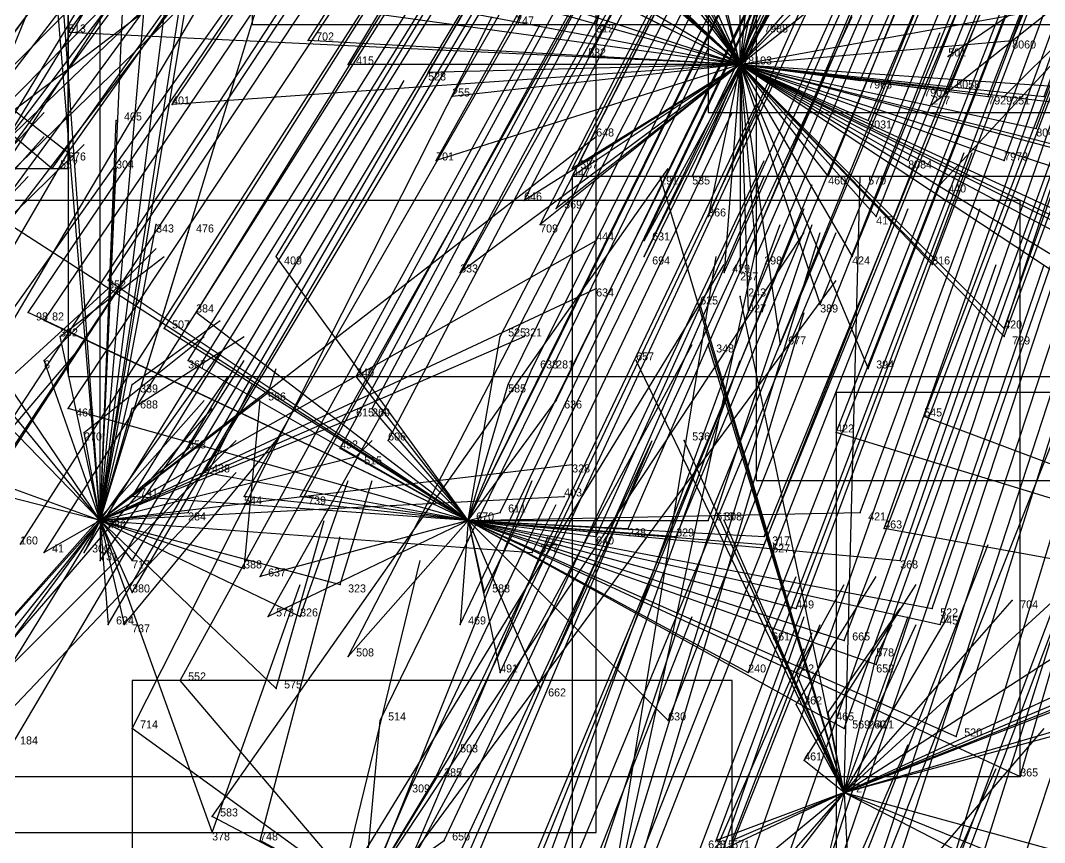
# Model space of a CAD drawing. Extents: x -0.5 to 0.59, y -0.5 to 0.59.
# Drawn here: x -0.2499 to -0.122, y -0.4313 to -0.3285 of the extents above; entities that cross this region are included whole.
import ezdxf

# ---------------------------------------------------------------- set-up
doc = ezdxf.new("R2010")
doc.units = 0
for name, color, linetype in [('Clients', 3, 'CONTINUOUS'), ('Facilities', 3, 'CONTINUOUS'), ('Facilities_lines', 3, 'CONTINUOUS'), ('Min_max_boxes', 1, 'CONTINUOUS'), ('Normals', 1, 'CONTINUOUS'), ('Source_points', 5, 'CONTINUOUS'), ('Text', 3, 'CONTINUOUS')]:
    doc.layers.add(name, color=color, linetype=linetype)

msp = doc.modelspace()

# ---------------------------------------------------------------- linework, layer by layer
at = {"layer": 'Clients', "color": 5}
for p in [(-0.244, -0.33, -1.027), (-0.188, -0.329, -1.25), (-0.178, -0.329, -1.25), (-0.157, -0.329, -0.912), (-0.214, -0.331, -0.984), (-0.126, -0.331, -0.886), (-0.209, -0.334, -0.984), (-0.179, -0.333, -0.945), (-0.134, -0.333, -1.25), (-0.199, -0.335, -0.975), (-0.145, -0.336, -0.915), (-0.137, -0.337, -0.91), (-0.134, -0.337, -0.906), (-0.231, -0.339, -1.025), (-0.196, -0.338, -0.977), (-0.136, -0.339, -1.25), (-0.129, -0.338, -0.905), (-0.127, -0.338, -1.25), (-0.122, -0.338, -0.897), (-0.238, -0.341, -1.25), (-0.144, -0.341, -0.926), (-0.123, -0.342, -0.91), (-0.178, -0.343, -1.25), (-0.244, -0.345, -1.058), (-0.198, -0.346, -0.996), (-0.139, -0.346, -0.933), (-0.127, -0.346, -0.92), (-0.246, -0.347, -1.062), (-0.238, -0.347, -1.25), (-0.181, -0.347, -0.978), (-0.181, -0.348, -0.981), (-0.17, -0.348, -1.25), (-0.166, -0.348, -0.965), (-0.149, -0.348, -0.948), (-0.145, -0.348, -1.25), (-0.135, -0.349, -1.25), (-0.187, -0.351, -0.994), (-0.183, -0.352, -0.991), (-0.164, -0.353, -0.973), (-0.143, -0.353, -0.954), (-0.233, -0.354, -1.25), (-0.185, -0.354, -1), (-0.229, -0.355, -1.25), (-0.178, -0.356, -1.25), (-0.172, -0.356, -0.987), (-0.218, -0.358, -1.048), (-0.172, -0.358, -0.993), (-0.158, -0.358, -0.978), (-0.146, -0.358, -0.968), (-0.136, -0.359, -0.96), (-0.195, -0.36, -1.024), (-0.162, -0.36, -0.986), (-0.16, -0.36, -0.986), (-0.239, -0.361, -1.083), (-0.178, -0.362, -1.25), (-0.16, -0.363, -1.25), (-0.165, -0.364, -1.25), (-0.15, -0.364, -0.985), (-0.249, -0.365, -1.105), (-0.247, -0.366, -1.103), (-0.228, -0.365, -1.075), (-0.159, -0.365, -0.995), (-0.232, -0.367, -1.085), (-0.127, -0.367, -0.97), (-0.245, -0.368, -1.25), (-0.19, -0.368, -1.034), (-0.187, -0.368, -1.25), (-0.127, -0.368, -0.973), (-0.164, -0.369, -1.25), (-0.155, -0.369, -1.001), (-0.247, -0.371, -1.25), (-0.229, -0.371, -1.091), (-0.184, -0.371, -1.036), (-0.173, -0.371, -1.25), (-0.186, -0.372, -1.039), (-0.144, -0.372, -0.996), (-0.208, -0.373, -1.068), (-0.236, -0.374, -1.25), (-0.189, -0.374, -1.048), (-0.219, -0.375, -1.25), (-0.183, -0.376, -1.046), (-0.244, -0.377, -1.123), (-0.236, -0.377, -1.25), (-0.206, -0.377, -1.075), (-0.208, -0.378, -1.25), (-0.137, -0.378, -1.004), (-0.242, -0.38, -1.25), (-0.148, -0.38, -1.019), (-0.204, -0.381, -1.081), (-0.167, -0.381, -1.25), (-0.229, -0.382, -1.25), (-0.21, -0.382, -1.09), (-0.208, -0.383, -1.25), (-0.227, -0.385, -1.116), (-0.181, -0.384, -1.25), (-0.236, -0.388, -1.134), (-0.222, -0.388, -1.119), (-0.215, -0.388, -1.11), (-0.182, -0.388, -1.25), (-0.229, -0.39, -1.25), (-0.19, -0.39, -1.084), (-0.145, -0.39, -1.04), (-0.164, -0.391, -1.06), (-0.162, -0.391, -1.25), (-0.174, -0.392, -1.073), (-0.142, -0.392, -1.042), (-0.178, -0.393, -1.079), (-0.168, -0.393, -1.068), (-0.157, -0.393, -1.058), (-0.157, -0.394, -1.061), (-0.247, -0.395, -1.163), (-0.242, -0.395, -1.157), (-0.186, -0.395, -1.25), (-0.24, -0.396, -1.25), (-0.236, -0.396, -1.153), (-0.14, -0.396, -1.051), (-0.222, -0.397, -1.25), (-0.22, -0.398, -1.136), (-0.21, -0.399, -1.25), (-0.236, -0.4, -1.161), (-0.192, -0.4, -1.109), (-0.126, -0.401, -1.25), (-0.219, -0.403, -1.146), (-0.215, -0.403, -1.25), (-0.153, -0.402, -1.076), (-0.136, -0.402, -1.062), (-0.239, -0.404, -1.173), (-0.237, -0.404, -1.25), (-0.195, -0.404, -1.121), (-0.135, -0.404, -1.065), (-0.156, -0.405, -1.25), (-0.147, -0.406, -1.078), (-0.209, -0.408, -1.145), (-0.143, -0.408, -1.25), (-0.143, -0.409, -1.084), (-0.19, -0.41, -1.13), (-0.159, -0.41, -1.099), (-0.153, -0.41, -1.25), (-0.23, -0.411, -1.177), (-0.218, -0.412, -1.25), (-0.185, -0.412, -1.13), (-0.153, -0.414, -1.25), (-0.149, -0.415, -1.25), (-0.236, -0.417, -1.197), (-0.205, -0.416, -1.159), (-0.169, -0.416, -1.123), (-0.147, -0.417, -1.105), (-0.144, -0.417, -1.25), (-0.144, -0.417, -1.25), (-0.133, -0.418, -1.096), (-0.196, -0.42, -1.159), (-0.152, -0.421, -1.25), (-0.198, -0.423, -1.167), (-0.125, -0.423, -1.102), (-0.201, -0.424, -1.174), (-0.226, -0.428, -1.209), (-0.226, -0.43, -1.25), (-0.22, -0.431, -1.25), (-0.197, -0.431, -1.184), (-0.163, -0.431, -1.153), (-0.161, -0.431, -1.25)]:
    msp.add_point(p, dxfattribs=at)
at = {"layer": 'Facilities', "color": 3}
for p in [(-0.16, -0.334, -0.925), (-0.24, -0.391, -1.25), (-0.194, -0.391, -1.09), (-0.147, -0.425, -1.25)]:
    msp.add_point(p, dxfattribs=at)
at = {"layer": 'Facilities_lines', "color": 3}
for p, q in [((-0.151, -0.229, -1.25), (-0.188, -0.329, -1.25)), ((-0.151, -0.229, -1.25), (-0.178, -0.329, -1.25)), ((-0.16, -0.334, -0.925), (-0.172, -0.285, -0.832)), ((-0.24, -0.391, -1.25), (-0.248, -0.294, -1.25)), ((-0.16, -0.334, -0.925), (-0.171, -0.295, -0.853)), ((-0.16, -0.334, -0.925), (-0.18, -0.296, -0.866)), ((-0.304, -0.298, -1.065), (-0.246, -0.347, -1.062)), ((-0.304, -0.298, -1.065), (-0.244, -0.345, -1.058)), ((-0.24, -0.391, -1.25), (-0.232, -0.298, -1.25)), ((-0.16, -0.334, -0.925), (-0.186, -0.297, -0.876)), ((-0.24, -0.391, -1.25), (-0.236, -0.3, -1.25)), ((-0.16, -0.334, -0.925), (-0.184, -0.303, -0.887)), ((-0.24, -0.391, -1.25), (-0.246, -0.307, -1.25)), ((-0.24, -0.391, -1.25), (-0.227, -0.307, -1.25)), ((-0.16, -0.334, -0.925), (-0.216, -0.306, -0.936)), ((-0.16, -0.334, -0.925), (-0.191, -0.306, -0.903)), ((-0.16, -0.334, -0.925), (-0.191, -0.307, -0.903)), ((-0.16, -0.334, -0.925), (-0.152, -0.306, -0.855)), ((-0.16, -0.334, -0.925), (-0.155, -0.308, -0.862)), ((-0.097, -0.308, -1.25), (-0.136, -0.339, -1.25)), ((-0.097, -0.308, -1.25), (-0.135, -0.349, -1.25)), ((-0.097, -0.308, -1.25), (-0.134, -0.333, -1.25)), ((-0.097, -0.308, -1.25), (-0.127, -0.338, -1.25)), ((-0.16, -0.334, -0.925), (-0.146, -0.31, -0.856)), ((-0.16, -0.334, -0.925), (-0.185, -0.311, -0.904)), ((-0.16, -0.334, -0.925), (-0.17, -0.311, -0.885)), ((-0.24, -0.391, -1.25), (-0.227, -0.313, -1.25)), ((-0.16, -0.334, -0.925), (-0.172, -0.313, -0.892)), ((-0.16, -0.334, -0.925), (-0.153, -0.314, -0.874)), ((-0.16, -0.334, -0.925), (-0.154, -0.314, -0.875)), ((-0.16, -0.334, -0.925), (-0.18, -0.315, -0.907)), ((-0.16, -0.334, -0.925), (-0.172, -0.315, -0.897)), ((-0.16, -0.334, -0.925), (-0.136, -0.315, -0.858)), ((-0.16, -0.334, -0.925), (-0.158, -0.315, -0.881)), ((-0.16, -0.334, -0.925), (-0.212, -0.317, -0.955)), ((-0.24, -0.391, -1.25), (-0.218, -0.319, -1.25)), ((-0.16, -0.334, -0.925), (-0.147, -0.319, -0.879)), ((-0.24, -0.391, -1.25), (-0.231, -0.32, -1.25)), ((-0.16, -0.334, -0.925), (-0.169, -0.321, -0.906)), ((-0.16, -0.334, -0.925), (-0.153, -0.321, -0.888)), ((-0.16, -0.334, -0.925), (-0.16, -0.321, -0.897)), ((-0.16, -0.334, -0.925), (-0.218, -0.323, -0.974)), ((-0.16, -0.334, -0.925), (-0.149, -0.323, -0.889)), ((-0.16, -0.334, -0.925), (-0.232, -0.324, -0.996)), ((-0.16, -0.334, -0.925), (-0.177, -0.324, -0.922)), ((-0.16, -0.334, -0.925), (-0.176, -0.326, -0.926)), ((-0.16, -0.334, -0.925), (-0.116, -0.326, -0.864)), ((-0.16, -0.334, -0.925), (-0.185, -0.327, -0.939)), ((-0.24, -0.391, -1.25), (-0.24, -0.328, -1.25)), ((-0.16, -0.334, -0.925), (-0.244, -0.33, -1.027)), ((-0.16, -0.334, -0.925), (-0.157, -0.329, -0.912)), ((-0.16, -0.334, -0.925), (-0.214, -0.331, -0.984)), ((-0.16, -0.334, -0.925), (-0.126, -0.331, -0.886)), ((-0.16, -0.334, -0.925), (-0.231, -0.339, -1.025)), ((-0.16, -0.334, -0.925), (-0.209, -0.334, -0.984)), ((-0.16, -0.334, -0.925), (-0.199, -0.335, -0.975)), ((-0.16, -0.334, -0.925), (-0.198, -0.346, -0.996)), ((-0.16, -0.334, -0.925), (-0.196, -0.338, -0.977)), ((-0.16, -0.334, -0.925), (-0.195, -0.36, -1.024)), ((-0.16, -0.334, -0.925), (-0.187, -0.351, -0.994)), ((-0.16, -0.334, -0.925), (-0.185, -0.354, -1)), ((-0.16, -0.334, -0.925), (-0.183, -0.352, -0.991)), ((-0.16, -0.334, -0.925), (-0.181, -0.348, -0.981)), ((-0.16, -0.334, -0.925), (-0.181, -0.347, -0.978)), ((-0.16, -0.334, -0.925), (-0.179, -0.333, -0.945)), ((-0.16, -0.334, -0.925), (-0.172, -0.356, -0.987)), ((-0.16, -0.334, -0.925), (-0.172, -0.358, -0.993)), ((-0.16, -0.334, -0.925), (-0.166, -0.348, -0.965)), ((-0.16, -0.334, -0.925), (-0.164, -0.353, -0.973)), ((-0.16, -0.334, -0.925), (-0.162, -0.36, -0.986)), ((-0.16, -0.334, -0.925), (-0.101, -0.373, -0.965)), ((-0.16, -0.334, -0.925), (-0.106, -0.367, -0.955)), ((-0.16, -0.334, -0.925), (-0.144, -0.372, -0.996)), ((-0.16, -0.334, -0.925), (-0.127, -0.367, -0.97)), ((-0.16, -0.334, -0.925), (-0.112, -0.358, -0.938)), ((-0.16, -0.334, -0.925), (-0.16, -0.36, -0.986)), ((-0.16, -0.334, -0.925), (-0.158, -0.358, -0.978)), ((-0.16, -0.334, -0.925), (-0.136, -0.359, -0.96)), ((-0.16, -0.334, -0.925), (-0.15, -0.364, -0.985)), ((-0.16, -0.334, -0.925), (-0.143, -0.353, -0.954)), ((-0.16, -0.334, -0.925), (-0.146, -0.358, -0.968)), ((-0.16, -0.334, -0.925), (-0.159, -0.365, -0.995)), ((-0.16, -0.334, -0.925), (-0.149, -0.348, -0.948)), ((-0.16, -0.334, -0.925), (-0.155, -0.369, -1.001)), ((-0.16, -0.334, -0.925), (-0.127, -0.368, -0.973)), ((-0.16, -0.334, -0.925), (-0.137, -0.337, -0.91)), ((-0.16, -0.334, -0.925), (-0.129, -0.338, -0.905)), ((-0.16, -0.334, -0.925), (-0.122, -0.338, -0.897)), ((-0.16, -0.334, -0.925), (-0.145, -0.336, -0.915)), ((-0.16, -0.334, -0.925), (-0.127, -0.346, -0.92)), ((-0.16, -0.334, -0.925), (-0.108, -0.351, -0.919)), ((-0.16, -0.334, -0.925), (-0.115, -0.346, -0.912)), ((-0.16, -0.334, -0.925), (-0.102, -0.341, -0.889)), ((-0.16, -0.334, -0.925), (-0.096, -0.368, -0.951)), ((-0.16, -0.334, -0.925), (-0.094, -0.366, -0.946)), ((-0.16, -0.334, -0.925), (-0.095, -0.364, -0.94)), ((-0.16, -0.334, -0.925), (-0.144, -0.341, -0.926)), ((-0.16, -0.334, -0.925), (-0.123, -0.342, -0.91)), ((-0.16, -0.334, -0.925), (-0.101, -0.349, -0.908)), ((-0.16, -0.334, -0.925), (-0.134, -0.337, -0.906)), ((-0.16, -0.334, -0.925), (-0.139, -0.346, -0.933)), ((-0.16, -0.334, -0.925), (-0.117, -0.337, -0.892)), ((-0.24, -0.391, -1.25), (-0.238, -0.341, -1.25)), ((-0.24, -0.391, -1.25), (-0.178, -0.343, -1.25)), ((-0.24, -0.391, -1.25), (-0.238, -0.347, -1.25)), ((-0.147, -0.425, -1.25), (-0.17, -0.348, -1.25)), ((-0.147, -0.425, -1.25), (-0.145, -0.348, -1.25)), ((-0.194, -0.391, -1.09), (-0.256, -0.351, -1.085)), ((-0.24, -0.391, -1.25), (-0.233, -0.354, -1.25)), ((-0.24, -0.391, -1.25), (-0.229, -0.355, -1.25)), ((-0.24, -0.391, -1.25), (-0.263, -0.357, -1.25)), ((-0.24, -0.391, -1.25), (-0.178, -0.356, -1.25)), ((-0.24, -0.391, -1.25), (-0.272, -0.358, -1.25)), ((-0.194, -0.391, -1.09), (-0.218, -0.358, -1.048)), ((-0.24, -0.391, -1.25), (-0.264, -0.362, -1.25)), ((-0.24, -0.391, -1.25), (-0.178, -0.362, -1.25)), ((-0.194, -0.391, -1.09), (-0.239, -0.361, -1.083)), ((-0.147, -0.425, -1.25), (-0.16, -0.363, -1.25)), ((-0.147, -0.425, -1.25), (-0.165, -0.364, -1.25)), ((-0.194, -0.391, -1.09), (-0.249, -0.365, -1.105)), ((-0.194, -0.391, -1.09), (-0.247, -0.366, -1.103)), ((-0.194, -0.391, -1.09), (-0.228, -0.365, -1.075)), ((-0.194, -0.391, -1.09), (-0.232, -0.367, -1.085)), ((-0.24, -0.391, -1.25), (-0.245, -0.368, -1.25)), ((-0.24, -0.391, -1.25), (-0.187, -0.368, -1.25)), ((-0.194, -0.391, -1.09), (-0.19, -0.368, -1.034)), ((-0.147, -0.425, -1.25), (-0.164, -0.369, -1.25)), ((-0.24, -0.391, -1.25), (-0.247, -0.371, -1.25)), ((-0.194, -0.391, -1.09), (-0.229, -0.371, -1.091)), ((-0.194, -0.391, -1.09), (-0.184, -0.371, -1.036)), ((-0.147, -0.425, -1.25), (-0.173, -0.371, -1.25)), ((-0.194, -0.391, -1.09), (-0.186, -0.372, -1.039)), ((-0.194, -0.391, -1.09), (-0.208, -0.373, -1.068)), ((-0.24, -0.391, -1.25), (-0.236, -0.374, -1.25)), ((-0.194, -0.391, -1.09), (-0.189, -0.374, -1.048)), ((-0.24, -0.391, -1.25), (-0.219, -0.375, -1.25)), ((-0.194, -0.391, -1.09), (-0.183, -0.376, -1.046)), ((-0.194, -0.391, -1.09), (-0.244, -0.377, -1.123)), ((-0.24, -0.391, -1.25), (-0.236, -0.377, -1.25)), ((-0.194, -0.391, -1.09), (-0.206, -0.377, -1.075)), ((-0.24, -0.391, -1.25), (-0.208, -0.378, -1.25)), ((-0.06, -0.407, -1.028), (-0.137, -0.378, -1.004)), ((-0.24, -0.391, -1.25), (-0.242, -0.38, -1.25)), ((-0.06, -0.407, -1.028), (-0.148, -0.38, -1.019)), ((-0.194, -0.391, -1.09), (-0.204, -0.381, -1.081)), ((-0.147, -0.425, -1.25), (-0.167, -0.381, -1.25)), ((-0.24, -0.391, -1.25), (-0.275, -0.382, -1.25)), ((-0.24, -0.391, -1.25), (-0.229, -0.382, -1.25)), ((-0.194, -0.391, -1.09), (-0.21, -0.382, -1.09)), ((-0.24, -0.391, -1.25), (-0.262, -0.383, -1.25)), ((-0.24, -0.391, -1.25), (-0.208, -0.383, -1.25)), ((-0.24, -0.391, -1.25), (-0.181, -0.384, -1.25)), ((-0.194, -0.391, -1.09), (-0.227, -0.385, -1.116)), ((-0.24, -0.391, -1.25), (-0.182, -0.388, -1.25)), ((-0.194, -0.391, -1.09), (-0.236, -0.388, -1.134)), ((-0.194, -0.391, -1.09), (-0.222, -0.388, -1.119)), ((-0.194, -0.391, -1.09), (-0.215, -0.388, -1.11)), ((-0.24, -0.391, -1.25), (-0.229, -0.39, -1.25)), ((-0.194, -0.391, -1.09), (-0.145, -0.39, -1.04)), ((-0.194, -0.391, -1.09), (-0.19, -0.39, -1.084)), ((-0.24, -0.391, -1.25), (-0.266, -0.42, -1.244)), ((-0.24, -0.391, -1.25), (-0.264, -0.421, -1.25)), ((-0.24, -0.391, -1.25), (-0.261, -0.425, -1.246)), ((-0.24, -0.391, -1.25), (-0.26, -0.418, -1.25)), ((-0.24, -0.391, -1.25), (-0.247, -0.395, -1.163)), ((-0.24, -0.391, -1.25), (-0.242, -0.395, -1.157)), ((-0.24, -0.391, -1.25), (-0.236, -0.4, -1.161)), ((-0.24, -0.391, -1.25), (-0.21, -0.399, -1.25)), ((-0.24, -0.391, -1.25), (-0.215, -0.403, -1.25)), ((-0.24, -0.391, -1.25), (-0.226, -0.43, -1.25)), ((-0.24, -0.391, -1.25), (-0.186, -0.395, -1.25)), ((-0.24, -0.391, -1.25), (-0.222, -0.397, -1.25)), ((-0.24, -0.391, -1.25), (-0.218, -0.412, -1.25)), ((-0.24, -0.391, -1.25), (-0.239, -0.404, -1.173)), ((-0.24, -0.391, -1.25), (-0.236, -0.396, -1.153)), ((-0.24, -0.391, -1.25), (-0.24, -0.396, -1.25)), ((-0.24, -0.391, -1.25), (-0.237, -0.404, -1.25)), ((-0.194, -0.391, -1.09), (-0.22, -0.398, -1.136)), ((-0.194, -0.391, -1.09), (-0.219, -0.403, -1.146)), ((-0.194, -0.391, -1.09), (-0.209, -0.408, -1.145)), ((-0.194, -0.391, -1.09), (-0.195, -0.404, -1.121)), ((-0.194, -0.391, -1.09), (-0.174, -0.392, -1.073)), ((-0.194, -0.391, -1.09), (-0.159, -0.41, -1.099)), ((-0.194, -0.391, -1.09), (-0.157, -0.393, -1.058)), ((-0.194, -0.391, -1.09), (-0.168, -0.393, -1.068)), ((-0.194, -0.391, -1.09), (-0.125, -0.423, -1.102)), ((-0.194, -0.391, -1.09), (-0.14, -0.396, -1.051)), ((-0.194, -0.391, -1.09), (-0.135, -0.404, -1.065)), ((-0.194, -0.391, -1.09), (-0.153, -0.402, -1.076)), ((-0.194, -0.391, -1.09), (-0.133, -0.418, -1.096)), ((-0.194, -0.391, -1.09), (-0.136, -0.402, -1.062)), ((-0.194, -0.391, -1.09), (-0.157, -0.394, -1.061)), ((-0.194, -0.391, -1.09), (-0.147, -0.417, -1.105)), ((-0.194, -0.391, -1.09), (-0.164, -0.391, -1.06)), ((-0.194, -0.391, -1.09), (-0.19, -0.41, -1.13)), ((-0.194, -0.391, -1.09), (-0.192, -0.4, -1.109)), ((-0.194, -0.391, -1.09), (-0.169, -0.416, -1.123)), ((-0.194, -0.391, -1.09), (-0.143, -0.409, -1.084)), ((-0.194, -0.391, -1.09), (-0.185, -0.412, -1.13)), ((-0.194, -0.391, -1.09), (-0.147, -0.406, -1.078)), ((-0.194, -0.391, -1.09), (-0.178, -0.393, -1.079)), ((-0.147, -0.425, -1.25), (-0.162, -0.391, -1.25)), ((-0.147, -0.425, -1.25), (-0.111, -0.392, -1.25)), ((-0.06, -0.407, -1.028), (-0.142, -0.392, -1.042)), ((-0.147, -0.425, -1.25), (-0.099, -0.394, -1.25)), ((-0.147, -0.425, -1.25), (-0.087, -0.401, -1.25)), ((-0.147, -0.425, -1.25), (-0.126, -0.401, -1.25)), ((-0.147, -0.425, -1.25), (-0.088, -0.402, -1.25)), ((-0.147, -0.425, -1.25), (-0.156, -0.405, -1.25)), ((-0.147, -0.425, -1.25), (-0.11, -0.408, -1.25)), ((-0.147, -0.425, -1.25), (-0.143, -0.408, -1.25)), ((-0.147, -0.425, -1.25), (-0.088, -0.409, -1.25)), ((-0.147, -0.425, -1.25), (-0.109, -0.409, -1.25)), ((-0.147, -0.425, -1.25), (-0.153, -0.41, -1.25)), ((-0.207, -0.438, -1.212), (-0.23, -0.411, -1.177)), ((-0.147, -0.425, -1.25), (-0.106, -0.413, -1.25)), ((-0.147, -0.425, -1.25), (-0.153, -0.414, -1.25)), ((-0.147, -0.425, -1.25), (-0.149, -0.415, -1.25)), ((-0.207, -0.438, -1.212), (-0.236, -0.417, -1.197)), ((-0.207, -0.438, -1.212), (-0.205, -0.416, -1.159)), ((-0.147, -0.425, -1.25), (-0.144, -0.417, -1.25)), ((-0.147, -0.425, -1.25), (-0.144, -0.417, -1.25)), ((-0.207, -0.438, -1.212), (-0.196, -0.42, -1.159)), ((-0.147, -0.425, -1.25), (-0.152, -0.421, -1.25)), ((-0.207, -0.438, -1.212), (-0.198, -0.423, -1.167)), ((-0.207, -0.438, -1.212), (-0.201, -0.424, -1.174)), ((-0.147, -0.425, -1.25), (-0.181, -0.441, -1.25)), ((-0.147, -0.425, -1.25), (-0.177, -0.464, -1.25)), ((-0.147, -0.425, -1.25), (-0.168, -0.449, -1.25)), ((-0.147, -0.425, -1.25), (-0.164, -0.439, -1.25)), ((-0.147, -0.425, -1.25), (-0.163, -0.431, -1.153)), ((-0.147, -0.425, -1.25), (-0.161, -0.431, -1.25)), ((-0.147, -0.425, -1.25), (-0.15, -0.437, -1.155)), ((-0.147, -0.425, -1.25), (-0.114, -0.442, -1.25)), ((-0.147, -0.425, -1.25), (-0.146, -0.445, -1.25)), ((-0.147, -0.425, -1.25), (-0.107, -0.436, -1.25)), ((-0.147, -0.425, -1.25), (-0.115, -0.438, -1.25)), ((-0.207, -0.438, -1.212), (-0.226, -0.428, -1.209)), ((-0.207, -0.438, -1.212), (-0.22, -0.431, -1.25)), ((-0.207, -0.438, -1.212), (-0.197, -0.431, -1.184))]:
    msp.add_line(p, q, dxfattribs=at)
at = {"layer": 'Min_max_boxes', "color": 1}
for p, q in [((-0.221, -0.151, -1.25), (-0.221, -0.329, -1.25)), ((-0.221, -0.151, -1.25), (-0.221, -0.329, -1.25)), ((-0.158, -0.249, -1.25), (-0.158, -0.386, -1.25)), ((-0.158, -0.249, -1.25), (-0.158, -0.386, -1.25)), ((-0.244, -0.347, -1.131), (-0.244, -0.26, -1.131)), ((-0.244, -0.347, -1.022), (-0.244, -0.26, -1.022)), ((-0.164, -0.267, -0.864), (-0.164, -0.34, -0.864)), ((-0.164, -0.267, -0.727), (-0.164, -0.34, -0.727)), ((-0.244, -0.285, -1.027), (-0.244, -0.373, -1.027)), ((-0.244, -0.285, -0.832), (-0.244, -0.373, -0.832)), ((-0.178, -0.43, -1.25), (-0.178, -0.294, -1.25)), ((-0.178, -0.43, -1.153), (-0.178, -0.294, -1.153)), ((-0.221, -0.329, -1.25), (-0.035, -0.329, -1.25)), ((-0.221, -0.329, -1.25), (-0.035, -0.329, -1.25)), ((-0.221, -0.329, -1.25), (-0.221, -0.329, -1.25)), ((-0.164, -0.34, -0.864), (0.02, -0.34, -0.864)), ((-0.164, -0.34, -0.727), (0.02, -0.34, -0.727)), ((-0.164, -0.34, -0.864), (-0.164, -0.34, -0.727)), ((-0.339, -0.347, -1.131), (-0.244, -0.347, -1.131)), ((-0.339, -0.347, -1.022), (-0.244, -0.347, -1.022)), ((-0.244, -0.347, -1.131), (-0.244, -0.347, -1.022)), ((-0.087, -0.348, -1.25), (-0.181, -0.348, -1.25)), ((-0.181, -0.348, -1.25), (-0.181, -0.464, -1.25)), ((-0.087, -0.348, -1.153), (-0.181, -0.348, -1.153)), ((-0.181, -0.348, -1.153), (-0.181, -0.464, -1.153)), ((-0.181, -0.348, -1.25), (-0.181, -0.348, -1.153)), ((-0.125, -0.351, -1.146), (-0.256, -0.351, -1.146)), ((-0.125, -0.351, -1.034), (-0.256, -0.351, -1.034)), ((-0.125, -0.423, -1.146), (-0.125, -0.351, -1.146)), ((-0.125, -0.423, -1.034), (-0.125, -0.351, -1.034)), ((-0.125, -0.351, -1.146), (-0.125, -0.351, -1.034)), ((-0.244, -0.373, -1.027), (-0.094, -0.373, -1.027)), ((-0.244, -0.373, -0.832), (-0.094, -0.373, -0.832)), ((-0.244, -0.373, -1.027), (-0.244, -0.373, -0.832)), ((-0.003, -0.375, -1.118), (-0.148, -0.375, -1.118)), ((-0.148, -0.375, -1.118), (-0.148, -0.441, -1.118)), ((-0.003, -0.375, -0.954), (-0.148, -0.375, -0.954)), ((-0.148, -0.375, -0.954), (-0.148, -0.441, -0.954)), ((-0.148, -0.375, -1.118), (-0.148, -0.375, -0.954)), ((-0.158, -0.386, -1.25), (-0.045, -0.386, -1.25)), ((-0.158, -0.386, -1.25), (-0.045, -0.386, -1.25)), ((-0.158, -0.386, -1.25), (-0.158, -0.386, -1.25)), ((-0.161, -0.411, -1.25), (-0.236, -0.411, -1.25)), ((-0.236, -0.411, -1.25), (-0.236, -0.457, -1.25)), ((-0.161, -0.411, -1.156), (-0.236, -0.411, -1.156)), ((-0.236, -0.411, -1.156), (-0.236, -0.457, -1.156)), ((-0.236, -0.411, -1.25), (-0.236, -0.411, -1.156)), ((-0.161, -0.457, -1.25), (-0.161, -0.411, -1.25)), ((-0.161, -0.457, -1.156), (-0.161, -0.411, -1.156)), ((-0.161, -0.411, -1.25), (-0.161, -0.411, -1.156)), ((-0.256, -0.423, -1.146), (-0.125, -0.423, -1.146)), ((-0.256, -0.423, -1.034), (-0.125, -0.423, -1.034)), ((-0.125, -0.423, -1.146), (-0.125, -0.423, -1.034)), ((-0.275, -0.43, -1.25), (-0.178, -0.43, -1.25)), ((-0.275, -0.43, -1.153), (-0.178, -0.43, -1.153)), ((-0.178, -0.43, -1.25), (-0.178, -0.43, -1.153))]:
    msp.add_line(p, q, dxfattribs=at)
at = {"layer": 'Normals', "color": 1}
for p, q in [((-0.157, -0.329, -0.912), (-0.117, -0.245, -0.949)), ((-0.126, -0.331, -0.886), (-0.091, -0.245, -0.924)), ((-0.16, -0.334, -0.925), (-0.12, -0.25, -0.962)), ((-0.122, -0.338, -0.897), (-0.09, -0.25, -0.934)), ((-0.214, -0.331, -0.984), (-0.164, -0.252, -1.022)), ((-0.179, -0.333, -0.945), (-0.135, -0.251, -0.982)), ((-0.145, -0.336, -0.915), (-0.108, -0.251, -0.952)), ((-0.137, -0.337, -0.91), (-0.101, -0.252, -0.947)), ((-0.134, -0.337, -0.906), (-0.097, -0.251, -0.943)), ((-0.129, -0.338, -0.905), (-0.095, -0.251, -0.941)), ((-0.209, -0.334, -0.984), (-0.161, -0.254, -1.022)), ((-0.244, -0.33, -1.027), (-0.189, -0.255, -1.064)), ((-0.123, -0.342, -0.91), (-0.091, -0.255, -0.947)), ((-0.199, -0.335, -0.975), (-0.152, -0.256, -1.013)), ((-0.144, -0.341, -0.926), (-0.108, -0.256, -0.963)), ((-0.196, -0.338, -0.977), (-0.15, -0.258, -1.014)), ((-0.127, -0.346, -0.92), (-0.095, -0.259, -0.958)), ((-0.139, -0.346, -0.933), (-0.104, -0.26, -0.97)), ((-0.231, -0.339, -1.025), (-0.179, -0.262, -1.063)), ((-0.149, -0.348, -0.948), (-0.114, -0.262, -0.985)), ((-0.181, -0.347, -0.978), (-0.138, -0.264, -1.015)), ((-0.166, -0.348, -0.965), (-0.127, -0.264, -1.002)), ((-0.198, -0.346, -0.996), (-0.153, -0.265, -1.033)), ((-0.181, -0.348, -0.981), (-0.139, -0.265, -1.018)), ((-0.143, -0.353, -0.954), (-0.109, -0.267, -0.991)), ((-0.164, -0.353, -0.973), (-0.126, -0.268, -1.009)), ((-0.244, -0.345, -1.058), (-0.191, -0.27, -1.096)), ((-0.187, -0.351, -0.994), (-0.144, -0.269, -1.032)), ((-0.183, -0.352, -0.991), (-0.141, -0.269, -1.028)), ((-0.246, -0.347, -1.062), (-0.192, -0.271, -1.1)), ((-0.185, -0.354, -1), (-0.143, -0.272, -1.037)), ((-0.172, -0.356, -0.987), (-0.132, -0.272, -1.025)), ((-0.146, -0.358, -0.968), (-0.111, -0.272, -1.005)), ((-0.136, -0.359, -0.96), (-0.103, -0.272, -0.997)), ((-0.158, -0.358, -0.978), (-0.121, -0.273, -1.015)), ((-0.172, -0.358, -0.993), (-0.132, -0.275, -1.031)), ((-0.162, -0.36, -0.986), (-0.124, -0.275, -1.023)), ((-0.16, -0.36, -0.986), (-0.124, -0.275, -1.023)), ((-0.256, -0.351, -1.085), (-0.201, -0.276, -1.123)), ((-0.218, -0.358, -1.048), (-0.17, -0.279, -1.085)), ((-0.195, -0.36, -1.024), (-0.151, -0.278, -1.061)), ((-0.159, -0.365, -0.995), (-0.123, -0.279, -1.032)), ((-0.15, -0.364, -0.985), (-0.115, -0.278, -1.022)), ((-0.127, -0.367, -0.97), (-0.096, -0.279, -1.007)), ((-0.127, -0.368, -0.973), (-0.095, -0.281, -1.01)), ((-0.239, -0.361, -1.083), (-0.188, -0.284, -1.12)), ((-0.155, -0.369, -1.001), (-0.119, -0.283, -1.038)), ((-0.19, -0.368, -1.034), (-0.147, -0.285, -1.071)), ((-0.144, -0.372, -0.996), (-0.11, -0.285, -1.033)), ((-0.273, -0.36, -1.13), (-0.218, -0.286, -1.167)), ((-0.228, -0.365, -1.075), (-0.179, -0.286, -1.113)), ((-0.249, -0.365, -1.105), (-0.197, -0.288, -1.142)), ((-0.247, -0.366, -1.103), (-0.195, -0.289, -1.141)), ((-0.232, -0.367, -1.085), (-0.182, -0.288, -1.122)), ((-0.186, -0.372, -1.039), (-0.144, -0.288, -1.075)), ((-0.184, -0.371, -1.036), (-0.143, -0.288, -1.073)), ((-0.189, -0.374, -1.048), (-0.148, -0.291, -1.085)), ((-0.137, -0.378, -1.004), (-0.104, -0.291, -1.042)), ((-0.278, -0.366, -1.15), (-0.222, -0.292, -1.187)), ((-0.229, -0.371, -1.091), (-0.18, -0.293, -1.129)), ((-0.208, -0.373, -1.068), (-0.164, -0.292, -1.106)), ((-0.183, -0.376, -1.046), (-0.142, -0.292, -1.082)), ((-0.148, -0.38, -1.019), (-0.114, -0.293, -1.056)), ((-0.206, -0.377, -1.075), (-0.163, -0.296, -1.112)), ((-0.204, -0.381, -1.081), (-0.161, -0.299, -1.118)), ((-0.281, -0.374, -1.168), (-0.224, -0.3, -1.206)), ((-0.259, -0.376, -1.141), (-0.205, -0.3, -1.178)), ((-0.244, -0.377, -1.123), (-0.193, -0.3, -1.16)), ((-0.21, -0.382, -1.09), (-0.166, -0.3, -1.127)), ((-0.271, -0.377, -1.16), (-0.216, -0.302, -1.197)), ((-0.277, -0.377, -1.169), (-0.221, -0.303, -1.207)), ((-0.145, -0.39, -1.04), (-0.113, -0.303, -1.077)), ((-0.142, -0.392, -1.042), (-0.111, -0.304, -1.079)), ((-0.227, -0.385, -1.116), (-0.179, -0.305, -1.153)), ((-0.164, -0.391, -1.06), (-0.129, -0.305, -1.097)), ((-0.19, -0.39, -1.084), (-0.149, -0.307, -1.121)), ((-0.174, -0.392, -1.073), (-0.137, -0.307, -1.11)), ((-0.168, -0.393, -1.068), (-0.132, -0.307, -1.105)), ((-0.157, -0.393, -1.058), (-0.122, -0.307, -1.095)), ((-0.279, -0.4, -1.218), (-0.241, -0.308, -1.203)), ((-0.222, -0.388, -1.119), (-0.176, -0.308, -1.156)), ((-0.215, -0.388, -1.11), (-0.17, -0.308, -1.147)), ((-0.194, -0.391, -1.09), (-0.153, -0.308, -1.128)), ((-0.157, -0.394, -1.061), (-0.122, -0.308, -1.098)), ((-0.236, -0.388, -1.134), (-0.187, -0.309, -1.171)), ((-0.178, -0.393, -1.079), (-0.14, -0.309, -1.116)), ((-0.14, -0.396, -1.051), (-0.11, -0.309, -1.088)), ((-0.299, -0.383, -1.214), (-0.229, -0.312, -1.216)), ((-0.268, -0.395, -1.193), (-0.219, -0.312, -1.219)), ((-0.258, -0.389, -1.166), (-0.207, -0.311, -1.204)), ((-0.255, -0.388, -1.162), (-0.204, -0.311, -1.199)), ((-0.284, -0.396, -1.218), (-0.23, -0.313, -1.206)), ((-0.297, -0.385, -1.215), (-0.227, -0.314, -1.221)), ((-0.28, -0.391, -1.202), (-0.221, -0.314, -1.226)), ((-0.295, -0.385, -1.214), (-0.223, -0.316, -1.22)), ((-0.286, -0.398, -1.224), (-0.236, -0.316, -1.196)), ((-0.285, -0.398, -1.223), (-0.235, -0.316, -1.195)), ((-0.25, -0.394, -1.166), (-0.2, -0.316, -1.203)), ((-0.247, -0.395, -1.163), (-0.197, -0.316, -1.2)), ((-0.242, -0.395, -1.157), (-0.193, -0.316, -1.194)), ((-0.236, -0.396, -1.153), (-0.188, -0.316, -1.189)), ((-0.22, -0.398, -1.136), (-0.175, -0.316, -1.173)), ((-0.192, -0.4, -1.109), (-0.151, -0.316, -1.145)), ((-0.153, -0.402, -1.076), (-0.12, -0.315, -1.113)), ((-0.136, -0.402, -1.062), (-0.106, -0.315, -1.099)), ((-0.135, -0.404, -1.065), (-0.106, -0.316, -1.102)), ((-0.147, -0.406, -1.078), (-0.114, -0.319, -1.115)), ((-0.236, -0.4, -1.161), (-0.189, -0.32, -1.198)), ((-0.219, -0.403, -1.146), (-0.173, -0.321, -1.182)), ((-0.195, -0.404, -1.121), (-0.155, -0.32, -1.158)), ((-0.143, -0.409, -1.084), (-0.112, -0.322, -1.121)), ((-0.239, -0.404, -1.173), (-0.192, -0.323, -1.209)), ((-0.159, -0.41, -1.099), (-0.125, -0.323, -1.136)), ((-0.295, -0.39, -1.223), (-0.227, -0.324, -1.19)), ((-0.209, -0.408, -1.145), (-0.166, -0.325, -1.182)), ((-0.19, -0.41, -1.13), (-0.151, -0.326, -1.167)), ((-0.308, -0.383, -1.229), (-0.234, -0.327, -1.192)), ((-0.236, -0.417, -1.197), (-0.191, -0.328, -1.212)), ((-0.185, -0.412, -1.13), (-0.146, -0.328, -1.167)), ((-0.23, -0.411, -1.177), (-0.185, -0.329, -1.213)), ((-0.188, -0.329, -1.25), (-0.188, -0.329, -1.15)), ((-0.178, -0.329, -1.25), (-0.178, -0.329, -1.15)), ((-0.169, -0.416, -1.123), (-0.135, -0.33, -1.16)), ((-0.147, -0.417, -1.105), (-0.115, -0.329, -1.142)), ((-0.133, -0.418, -1.096), (-0.105, -0.329, -1.133)), ((-0.205, -0.416, -1.159), (-0.164, -0.332, -1.196)), ((-0.134, -0.333, -1.25), (-0.134, -0.333, -1.15)), ((-0.125, -0.423, -1.102), (-0.099, -0.333, -1.139)), ((-0.251, -0.419, -1.22), (-0.202, -0.336, -1.193)), ((-0.196, -0.42, -1.159), (-0.156, -0.336, -1.196)), ((-0.198, -0.423, -1.167), (-0.158, -0.339, -1.205)), ((-0.136, -0.339, -1.25), (-0.136, -0.339, -1.15)), ((-0.127, -0.338, -1.25), (-0.127, -0.338, -1.15)), ((-0.263, -0.357, -1.25), (-0.247, -0.34, -1.153)), ((-0.201, -0.424, -1.174), (-0.161, -0.34, -1.211)), ((-0.238, -0.341, -1.25), (-0.238, -0.341, -1.15)), ((-0.296, -0.397, -1.238), (-0.242, -0.344, -1.172)), ((-0.264, -0.362, -1.25), (-0.247, -0.343, -1.153)), ((-0.178, -0.343, -1.25), (-0.178, -0.343, -1.15)), ((-0.14, -0.433, -1.137), (-0.111, -0.344, -1.174)), ((-0.28, -0.407, -1.235), (-0.244, -0.345, -1.165)), ((-0.165, -0.432, -1.156), (-0.132, -0.345, -1.193)), ((-0.163, -0.431, -1.153), (-0.131, -0.345, -1.191)), ((-0.197, -0.431, -1.184), (-0.157, -0.346, -1.218)), ((-0.172, -0.432, -1.162), (-0.138, -0.346, -1.2)), ((-0.296, -0.398, -1.241), (-0.249, -0.348, -1.169)), ((-0.238, -0.347, -1.25), (-0.238, -0.347, -1.15)), ((-0.226, -0.428, -1.209), (-0.169, -0.347, -1.226)), ((-0.195, -0.435, -1.193), (-0.157, -0.348, -1.221)), ((-0.17, -0.348, -1.25), (-0.17, -0.348, -1.15)), ((-0.145, -0.348, -1.25), (-0.145, -0.348, -1.15)), ((-0.143, -0.435, -1.145), (-0.114, -0.347, -1.182)), ((-0.187, -0.438, -1.191), (-0.151, -0.349, -1.218)), ((-0.15, -0.437, -1.155), (-0.121, -0.349, -1.193)), ((-0.135, -0.349, -1.25), (-0.135, -0.349, -1.15)), ((-0.189, -0.441, -1.2), (-0.152, -0.352, -1.227)), ((-0.174, -0.441, -1.186), (-0.139, -0.352, -1.215)), ((-0.161, -0.44, -1.171), (-0.13, -0.352, -1.208)), ((-0.233, -0.354, -1.25), (-0.233, -0.354, -1.15)), ((-0.189, -0.447, -1.214), (-0.155, -0.354, -1.228)), ((-0.182, -0.447, -1.206), (-0.151, -0.354, -1.229)), ((-0.229, -0.355, -1.25), (-0.229, -0.355, -1.15)), ((-0.207, -0.438, -1.212), (-0.152, -0.355, -1.224)), ((-0.185, -0.444, -1.204), (-0.148, -0.355, -1.23)), ((-0.179, -0.449, -1.208), (-0.15, -0.355, -1.227)), ((-0.247, -0.371, -1.25), (-0.233, -0.357, -1.152)), ((-0.179, -0.454, -1.222), (-0.158, -0.357, -1.221)), ((-0.178, -0.356, -1.25), (-0.178, -0.356, -1.15)), ((-0.245, -0.368, -1.25), (-0.232, -0.358, -1.151)), ((-0.179, -0.456, -1.225), (-0.163, -0.358, -1.209)), ((-0.214, -0.444, -1.233), (-0.162, -0.359, -1.227)), ((-0.16, -0.45, -1.195), (-0.128, -0.359, -1.218)), ((-0.152, -0.447, -1.18), (-0.122, -0.359, -1.217)), ((-0.271, -0.413, -1.235), (-0.237, -0.361, -1.157)), ((-0.262, -0.383, -1.25), (-0.239, -0.362, -1.155)), ((-0.207, -0.441, -1.218), (-0.148, -0.361, -1.227)), ((-0.178, -0.362, -1.25), (-0.178, -0.362, -1.15)), ((-0.16, -0.363, -1.25), (-0.16, -0.363, -1.15)), ((-0.139, -0.452, -1.182), (-0.112, -0.363, -1.218)), ((-0.165, -0.364, -1.25), (-0.165, -0.364, -1.15)), ((-0.136, -0.453, -1.182), (-0.108, -0.364, -1.219)), ((-0.236, -0.374, -1.25), (-0.225, -0.366, -1.151)), ((-0.18, -0.459, -1.232), (-0.152, -0.365, -1.21)), ((-0.151, -0.457, -1.204), (-0.115, -0.366, -1.225)), ((-0.242, -0.38, -1.25), (-0.227, -0.368, -1.152)), ((-0.236, -0.377, -1.25), (-0.222, -0.368, -1.151)), ((-0.187, -0.368, -1.25), (-0.187, -0.368, -1.15)), ((-0.211, -0.452, -1.247), (-0.166, -0.369, -1.215)), ((-0.164, -0.369, -1.25), (-0.164, -0.369, -1.15)), ((-0.277, -0.41, -1.25), (-0.243, -0.37, -1.165)), ((-0.24, -0.391, -1.25), (-0.225, -0.37, -1.153)), ((-0.229, -0.382, -1.25), (-0.222, -0.371, -1.151)), ((-0.191, -0.457, -1.239), (-0.16, -0.371, -1.199)), ((-0.173, -0.371, -1.25), (-0.173, -0.371, -1.15)), ((-0.219, -0.375, -1.25), (-0.218, -0.372, -1.15)), ((-0.24, -0.396, -1.25), (-0.224, -0.373, -1.154)), ((-0.145, -0.466, -1.221), (-0.11, -0.373, -1.224)), ((-0.229, -0.39, -1.25), (-0.221, -0.374, -1.152)), ((-0.136, -0.468, -1.22), (-0.105, -0.374, -1.227)), ((-0.266, -0.42, -1.244), (-0.227, -0.376, -1.163)), ((-0.222, -0.397, -1.25), (-0.22, -0.376, -1.152)), ((-0.264, -0.421, -1.25), (-0.226, -0.377, -1.169)), ((-0.208, -0.378, -1.25), (-0.208, -0.378, -1.15)), ((-0.146, -0.471, -1.232), (-0.111, -0.378, -1.222)), ((-0.26, -0.418, -1.25), (-0.223, -0.381, -1.165)), ((-0.237, -0.404, -1.25), (-0.218, -0.381, -1.154)), ((-0.208, -0.383, -1.25), (-0.206, -0.381, -1.15)), ((-0.206, -0.456, -1.25), (-0.171, -0.381, -1.193)), ((-0.203, -0.457, -1.25), (-0.171, -0.381, -1.192)), ((-0.167, -0.381, -1.25), (-0.167, -0.381, -1.15)), ((-0.261, -0.425, -1.246), (-0.223, -0.385, -1.162)), ((-0.181, -0.384, -1.25), (-0.181, -0.384, -1.15)), ((-0.215, -0.403, -1.25), (-0.209, -0.386, -1.152)), ((-0.21, -0.399, -1.25), (-0.206, -0.386, -1.151)), ((-0.21, -0.446, -1.25), (-0.186, -0.386, -1.174)), ((-0.186, -0.395, -1.25), (-0.183, -0.389, -1.15)), ((-0.182, -0.388, -1.25), (-0.182, -0.388, -1.15)), ((-0.218, -0.412, -1.25), (-0.212, -0.391, -1.152)), ((-0.162, -0.391, -1.25), (-0.162, -0.391, -1.15)), ((-0.22, -0.431, -1.25), (-0.21, -0.393, -1.158)), ((-0.201, -0.433, -1.25), (-0.184, -0.393, -1.16)), ((-0.159, -0.47, -1.239), (-0.129, -0.394, -1.181)), ((-0.21, -0.437, -1.25), (-0.2, -0.396, -1.159)), ((-0.156, -0.405, -1.25), (-0.153, -0.398, -1.15)), ((-0.153, -0.414, -1.25), (-0.143, -0.398, -1.152)), ((-0.226, -0.43, -1.25), (-0.215, -0.399, -1.156)), ((-0.153, -0.41, -1.25), (-0.147, -0.399, -1.151)), ((-0.152, -0.421, -1.25), (-0.138, -0.399, -1.154)), ((-0.126, -0.401, -1.25), (-0.126, -0.401, -1.15)), ((-0.181, -0.441, -1.25), (-0.166, -0.403, -1.159)), ((-0.168, -0.449, -1.25), (-0.152, -0.403, -1.162)), ((-0.149, -0.415, -1.25), (-0.14, -0.402, -1.151)), ((-0.147, -0.425, -1.25), (-0.134, -0.403, -1.153)), ((-0.144, -0.417, -1.25), (-0.139, -0.403, -1.151)), ((-0.164, -0.439, -1.25), (-0.15, -0.404, -1.157)), ((-0.144, -0.417, -1.25), (-0.138, -0.404, -1.151)), ((-0.143, -0.408, -1.25), (-0.141, -0.404, -1.15)), ((-0.161, -0.431, -1.25), (-0.151, -0.405, -1.154)), ((-0.177, -0.464, -1.25), (-0.152, -0.407, -1.171)), ((-0.146, -0.445, -1.25), (-0.122, -0.417, -1.157)), ((-0.162, -0.472, -1.246), (-0.139, -0.419, -1.165)), ((-0.149, -0.469, -1.25), (-0.128, -0.422, -1.164))]:
    msp.add_line(p, q, dxfattribs=at)
at = {"layer": 'Source_points', "color": 5}
for p in [(-0.244, -0.33, -1.027), (-0.188, -0.329, -1.25), (-0.178, -0.329, -1.25), (-0.157, -0.329, -0.912), (-0.214, -0.331, -0.984), (-0.126, -0.331, -0.886), (-0.209, -0.334, -0.984), (-0.179, -0.333, -0.945), (-0.16, -0.334, -0.925), (-0.134, -0.333, -1.25), (-0.199, -0.335, -0.975), (-0.145, -0.336, -0.915), (-0.137, -0.337, -0.91), (-0.134, -0.337, -0.906), (-0.231, -0.339, -1.025), (-0.196, -0.338, -0.977), (-0.136, -0.339, -1.25), (-0.129, -0.338, -0.905), (-0.127, -0.338, -1.25), (-0.122, -0.338, -0.897), (-0.238, -0.341, -1.25), (-0.144, -0.341, -0.926), (-0.123, -0.342, -0.91), (-0.178, -0.343, -1.25), (-0.244, -0.345, -1.058), (-0.198, -0.346, -0.996), (-0.139, -0.346, -0.933), (-0.127, -0.346, -0.92), (-0.246, -0.347, -1.062), (-0.238, -0.347, -1.25), (-0.181, -0.347, -0.978), (-0.181, -0.348, -0.981), (-0.17, -0.348, -1.25), (-0.166, -0.348, -0.965), (-0.149, -0.348, -0.948), (-0.145, -0.348, -1.25), (-0.135, -0.349, -1.25), (-0.187, -0.351, -0.994), (-0.183, -0.352, -0.991), (-0.164, -0.353, -0.973), (-0.143, -0.353, -0.954), (-0.233, -0.354, -1.25), (-0.185, -0.354, -1), (-0.229, -0.355, -1.25), (-0.178, -0.356, -1.25), (-0.172, -0.356, -0.987), (-0.218, -0.358, -1.048), (-0.172, -0.358, -0.993), (-0.158, -0.358, -0.978), (-0.146, -0.358, -0.968), (-0.136, -0.359, -0.96), (-0.195, -0.36, -1.024), (-0.162, -0.36, -0.986), (-0.16, -0.36, -0.986), (-0.239, -0.361, -1.083), (-0.178, -0.362, -1.25), (-0.16, -0.363, -1.25), (-0.165, -0.364, -1.25), (-0.15, -0.364, -0.985), (-0.249, -0.365, -1.105), (-0.247, -0.366, -1.103), (-0.228, -0.365, -1.075), (-0.159, -0.365, -0.995), (-0.232, -0.367, -1.085), (-0.127, -0.367, -0.97), (-0.245, -0.368, -1.25), (-0.19, -0.368, -1.034), (-0.187, -0.368, -1.25), (-0.127, -0.368, -0.973), (-0.164, -0.369, -1.25), (-0.155, -0.369, -1.001), (-0.247, -0.371, -1.25), (-0.229, -0.371, -1.091), (-0.184, -0.371, -1.036), (-0.173, -0.371, -1.25), (-0.186, -0.372, -1.039), (-0.144, -0.372, -0.996), (-0.208, -0.373, -1.068), (-0.236, -0.374, -1.25), (-0.189, -0.374, -1.048), (-0.219, -0.375, -1.25), (-0.183, -0.376, -1.046), (-0.244, -0.377, -1.123), (-0.236, -0.377, -1.25), (-0.206, -0.377, -1.075), (-0.208, -0.378, -1.25), (-0.137, -0.378, -1.004), (-0.242, -0.38, -1.25), (-0.148, -0.38, -1.019), (-0.204, -0.381, -1.081), (-0.167, -0.381, -1.25), (-0.229, -0.382, -1.25), (-0.21, -0.382, -1.09), (-0.208, -0.383, -1.25), (-0.227, -0.385, -1.116), (-0.181, -0.384, -1.25), (-0.236, -0.388, -1.134), (-0.222, -0.388, -1.119), (-0.215, -0.388, -1.11), (-0.182, -0.388, -1.25), (-0.229, -0.39, -1.25), (-0.19, -0.39, -1.084), (-0.145, -0.39, -1.04), (-0.24, -0.391, -1.25), (-0.194, -0.391, -1.09), (-0.164, -0.391, -1.06), (-0.162, -0.391, -1.25), (-0.174, -0.392, -1.073), (-0.142, -0.392, -1.042), (-0.178, -0.393, -1.079), (-0.168, -0.393, -1.068), (-0.157, -0.393, -1.058), (-0.157, -0.394, -1.061), (-0.247, -0.395, -1.163), (-0.242, -0.395, -1.157), (-0.186, -0.395, -1.25), (-0.24, -0.396, -1.25), (-0.236, -0.396, -1.153), (-0.14, -0.396, -1.051), (-0.222, -0.397, -1.25), (-0.22, -0.398, -1.136), (-0.21, -0.399, -1.25), (-0.236, -0.4, -1.161), (-0.192, -0.4, -1.109), (-0.126, -0.401, -1.25), (-0.219, -0.403, -1.146), (-0.215, -0.403, -1.25), (-0.153, -0.402, -1.076), (-0.136, -0.402, -1.062), (-0.239, -0.404, -1.173), (-0.237, -0.404, -1.25), (-0.195, -0.404, -1.121), (-0.135, -0.404, -1.065), (-0.156, -0.405, -1.25), (-0.147, -0.406, -1.078), (-0.209, -0.408, -1.145), (-0.143, -0.408, -1.25), (-0.143, -0.409, -1.084), (-0.19, -0.41, -1.13), (-0.159, -0.41, -1.099), (-0.153, -0.41, -1.25), (-0.23, -0.411, -1.177), (-0.218, -0.412, -1.25), (-0.185, -0.412, -1.13), (-0.153, -0.414, -1.25), (-0.149, -0.415, -1.25), (-0.236, -0.417, -1.197), (-0.205, -0.416, -1.159), (-0.169, -0.416, -1.123), (-0.147, -0.417, -1.105), (-0.144, -0.417, -1.25), (-0.144, -0.417, -1.25), (-0.133, -0.418, -1.096), (-0.196, -0.42, -1.159), (-0.152, -0.421, -1.25), (-0.198, -0.423, -1.167), (-0.125, -0.423, -1.102), (-0.201, -0.424, -1.174), (-0.147, -0.425, -1.25), (-0.226, -0.428, -1.209), (-0.226, -0.43, -1.25), (-0.22, -0.431, -1.25), (-0.197, -0.431, -1.184), (-0.163, -0.431, -1.153), (-0.161, -0.431, -1.25)]:
    msp.add_point(p, dxfattribs=at)

# ---------------------------------------------------------------- texts
at = {"layer": 'Text', "color": 3}
for s, p in [('747', (-0.188, -0.329, -1.25)), ('513', (-0.244, -0.33, -1.027)), ('702', (-0.213, -0.331, -0.984)), ('312', (-0.178, -0.33, -1.25)), ('7988', (-0.157, -0.33, -0.912)), ('8060', (-0.126, -0.332, -0.886)), ('532', (-0.179, -0.333, -0.945)), ('501', (-0.134, -0.333, -1.25)), ('415', (-0.208, -0.334, -0.984)), ('8103', (-0.159, -0.334, -0.925)), ('528', (-0.199, -0.336, -0.975)), ('7963', (-0.144, -0.337, -0.915)), ('8058', (-0.133, -0.337, -0.906)), ('255', (-0.196, -0.338, -0.977)), ('7903', (-0.137, -0.338, -0.91)), ('401', (-0.231, -0.339, -1.025)), ('277', (-0.136, -0.339, -1.25)), ('7929', (-0.129, -0.339, -0.905)), ('251', (-0.126, -0.339, -1.25)), ('405', (-0.237, -0.341, -1.25)), ('8031', (-0.144, -0.342, -0.926)), ('648', (-0.178, -0.343, -1.25)), ('8042', (-0.123, -0.343, -0.91)), ('676', (-0.244, -0.346, -1.058)), ('701', (-0.198, -0.346, -0.996)), ('7973', (-0.127, -0.346, -0.92)), ('557', (-0.245, -0.347, -1.062)), ('304', (-0.238, -0.347, -1.25)), ('587', (-0.18, -0.347, -0.978)), ('8084', (-0.139, -0.347, -0.933)), ('447', (-0.181, -0.348, -0.981)), ('291', (-0.17, -0.349, -1.25)), ('535', (-0.166, -0.349, -0.965)), ('460', (-0.149, -0.349, -0.948)), ('570', (-0.144, -0.349, -1.25)), ('440', (-0.134, -0.35, -1.25)), ('646', (-0.187, -0.351, -0.994)), ('369', (-0.182, -0.352, -0.991)), ('366', (-0.164, -0.353, -0.973)), ('417', (-0.143, -0.354, -0.954)), ('343', (-0.233, -0.355, -1.25)), ('476', (-0.228, -0.355, -1.25)), ('709', (-0.185, -0.355, -1)), ('444', (-0.178, -0.356, -1.25)), ('631', (-0.171, -0.356, -0.987)), ('409', (-0.217, -0.359, -1.048)), ('694', (-0.171, -0.359, -0.993)), ('298', (-0.157, -0.359, -0.978)), ('424', (-0.146, -0.359, -0.968)), ('316', (-0.136, -0.359, -0.96)), ('333', (-0.195, -0.36, -1.024)), ('429', (-0.161, -0.36, -0.986)), ('287', (-0.16, -0.361, -0.986)), ('352', (-0.239, -0.362, -1.083)), ('634', (-0.178, -0.363, -1.25)), ('243', (-0.159, -0.363, -1.25)), ('625', (-0.165, -0.364, -1.25)), ('384', (-0.228, -0.365, -1.075)), ('427', (-0.159, -0.365, -0.995)), ('389', (-0.15, -0.365, -0.985)), ('98', (-0.248, -0.366, -1.105)), ('82', (-0.246, -0.366, -1.103)), ('507', (-0.231, -0.367, -1.085)), ('420', (-0.127, -0.367, -0.97)), ('392', (-0.245, -0.368, -1.25)), ('525', (-0.189, -0.368, -1.034)), ('321', (-0.187, -0.368, -1.25)), ('677', (-0.154, -0.369, -1.001)), ('729', (-0.126, -0.369, -0.973)), ('348', (-0.163, -0.37, -1.25)), ('8', (-0.247, -0.372, -1.25)), ('367', (-0.229, -0.372, -1.091)), ('638', (-0.185, -0.372, -1.039)), ('281', (-0.183, -0.372, -1.036)), ('657', (-0.173, -0.371, -1.25)), ('394', (-0.143, -0.372, -0.996)), ('340', (-0.208, -0.373, -1.068)), ('339', (-0.235, -0.375, -1.25)), ('566', (-0.219, -0.376, -1.25)), ('585', (-0.189, -0.375, -1.048)), ('688', (-0.235, -0.377, -1.25)), ('636', (-0.182, -0.377, -1.046)), ('466', (-0.243, -0.378, -1.123)), ('615', (-0.208, -0.378, -1.25)), ('269', (-0.206, -0.378, -1.075)), ('545', (-0.137, -0.378, -1.004)), ('270', (-0.242, -0.381, -1.25)), ('606', (-0.204, -0.381, -1.081)), ('536', (-0.166, -0.381, -1.25)), ('422', (-0.148, -0.38, -1.019)), ('553', (-0.229, -0.382, -1.25)), ('492', (-0.21, -0.382, -1.09)), ('515', (-0.207, -0.384, -1.25)), ('438', (-0.226, -0.385, -1.116)), ('328', (-0.181, -0.385, -1.25)), ('741', (-0.235, -0.388, -1.134)), ('403', (-0.182, -0.388, -1.25)), ('544', (-0.222, -0.389, -1.119)), ('739', (-0.214, -0.389, -1.11)), ('611', (-0.189, -0.39, -1.084)), ('284', (-0.229, -0.391, -1.25)), ('670', (-0.193, -0.391, -1.09)), ('613', (-0.163, -0.391, -1.06)), ('308', (-0.162, -0.391, -1.25)), ('421', (-0.144, -0.391, -1.04)), ('486', (-0.239, -0.392, -1.25)), ('463', (-0.142, -0.392, -1.042)), ('238', (-0.174, -0.393, -1.073)), ('329', (-0.168, -0.393, -1.068)), ('160', (-0.25, -0.394, -1.166)), ('41', (-0.246, -0.395, -1.163)), ('300', (-0.241, -0.395, -1.157)), ('377', (-0.185, -0.395, -1.25)), ('640', (-0.178, -0.394, -1.079)), ('317', (-0.156, -0.394, -1.058)), ('527', (-0.156, -0.395, -1.061)), ('731', (-0.24, -0.396, -1.25)), ('717', (-0.236, -0.397, -1.153)), ('388', (-0.222, -0.397, -1.25)), ('368', (-0.14, -0.397, -1.051)), ('637', (-0.219, -0.398, -1.136)), ('380', (-0.236, -0.4, -1.161)), ('323', (-0.209, -0.4, -1.25)), ('588', (-0.191, -0.4, -1.109)), ('449', (-0.153, -0.402, -1.076)), ('704', (-0.125, -0.402, -1.25)), ('624', (-0.238, -0.404, -1.173)), ('573', (-0.218, -0.403, -1.146)), ('326', (-0.215, -0.403, -1.25)), ('469', (-0.194, -0.404, -1.121)), ('445', (-0.135, -0.404, -1.065)), ('522', (-0.135, -0.403, -1.062)), ('737', (-0.236, -0.405, -1.25)), ('661', (-0.156, -0.406, -1.25)), ('665', (-0.146, -0.406, -1.078)), ('508', (-0.208, -0.408, -1.145)), ('578', (-0.143, -0.408, -1.25)), ('491', (-0.19, -0.41, -1.13)), ('240', (-0.159, -0.41, -1.099)), ('242', (-0.153, -0.41, -1.25)), ('652', (-0.143, -0.41, -1.084)), ('552', (-0.229, -0.411, -1.177)), ('575', (-0.217, -0.412, -1.25)), ('662', (-0.184, -0.413, -1.13)), ('362', (-0.152, -0.414, -1.25)), ('514', (-0.204, -0.416, -1.159)), ('630', (-0.169, -0.416, -1.123)), ('465', (-0.148, -0.416, -1.25)), ('714', (-0.235, -0.417, -1.197)), ('569', (-0.146, -0.417, -1.105)), ('260', (-0.144, -0.417, -1.25)), ('411', (-0.143, -0.417, -1.25)), ('520', (-0.132, -0.418, -1.096)), ('184', (-0.25, -0.419, -1.22)), ('503', (-0.195, -0.42, -1.159)), ('461', (-0.152, -0.421, -1.25)), ('385', (-0.197, -0.423, -1.167)), ('365', (-0.125, -0.423, -1.102)), ('309', (-0.201, -0.425, -1.174)), ('572', (-0.147, -0.425, -1.25)), ('583', (-0.225, -0.428, -1.209)), ('378', (-0.226, -0.431, -1.25)), ('748', (-0.22, -0.431, -1.25)), ('650', (-0.196, -0.431, -1.184)), ('628', (-0.164, -0.432, -1.156)), ('315', (-0.163, -0.432, -1.153)), ('571', (-0.161, -0.432, -1.25))]:
    msp.add_text(s, height=0.001, dxfattribs=at).set_placement(p)

doc.saveas('drawing.dxf')
